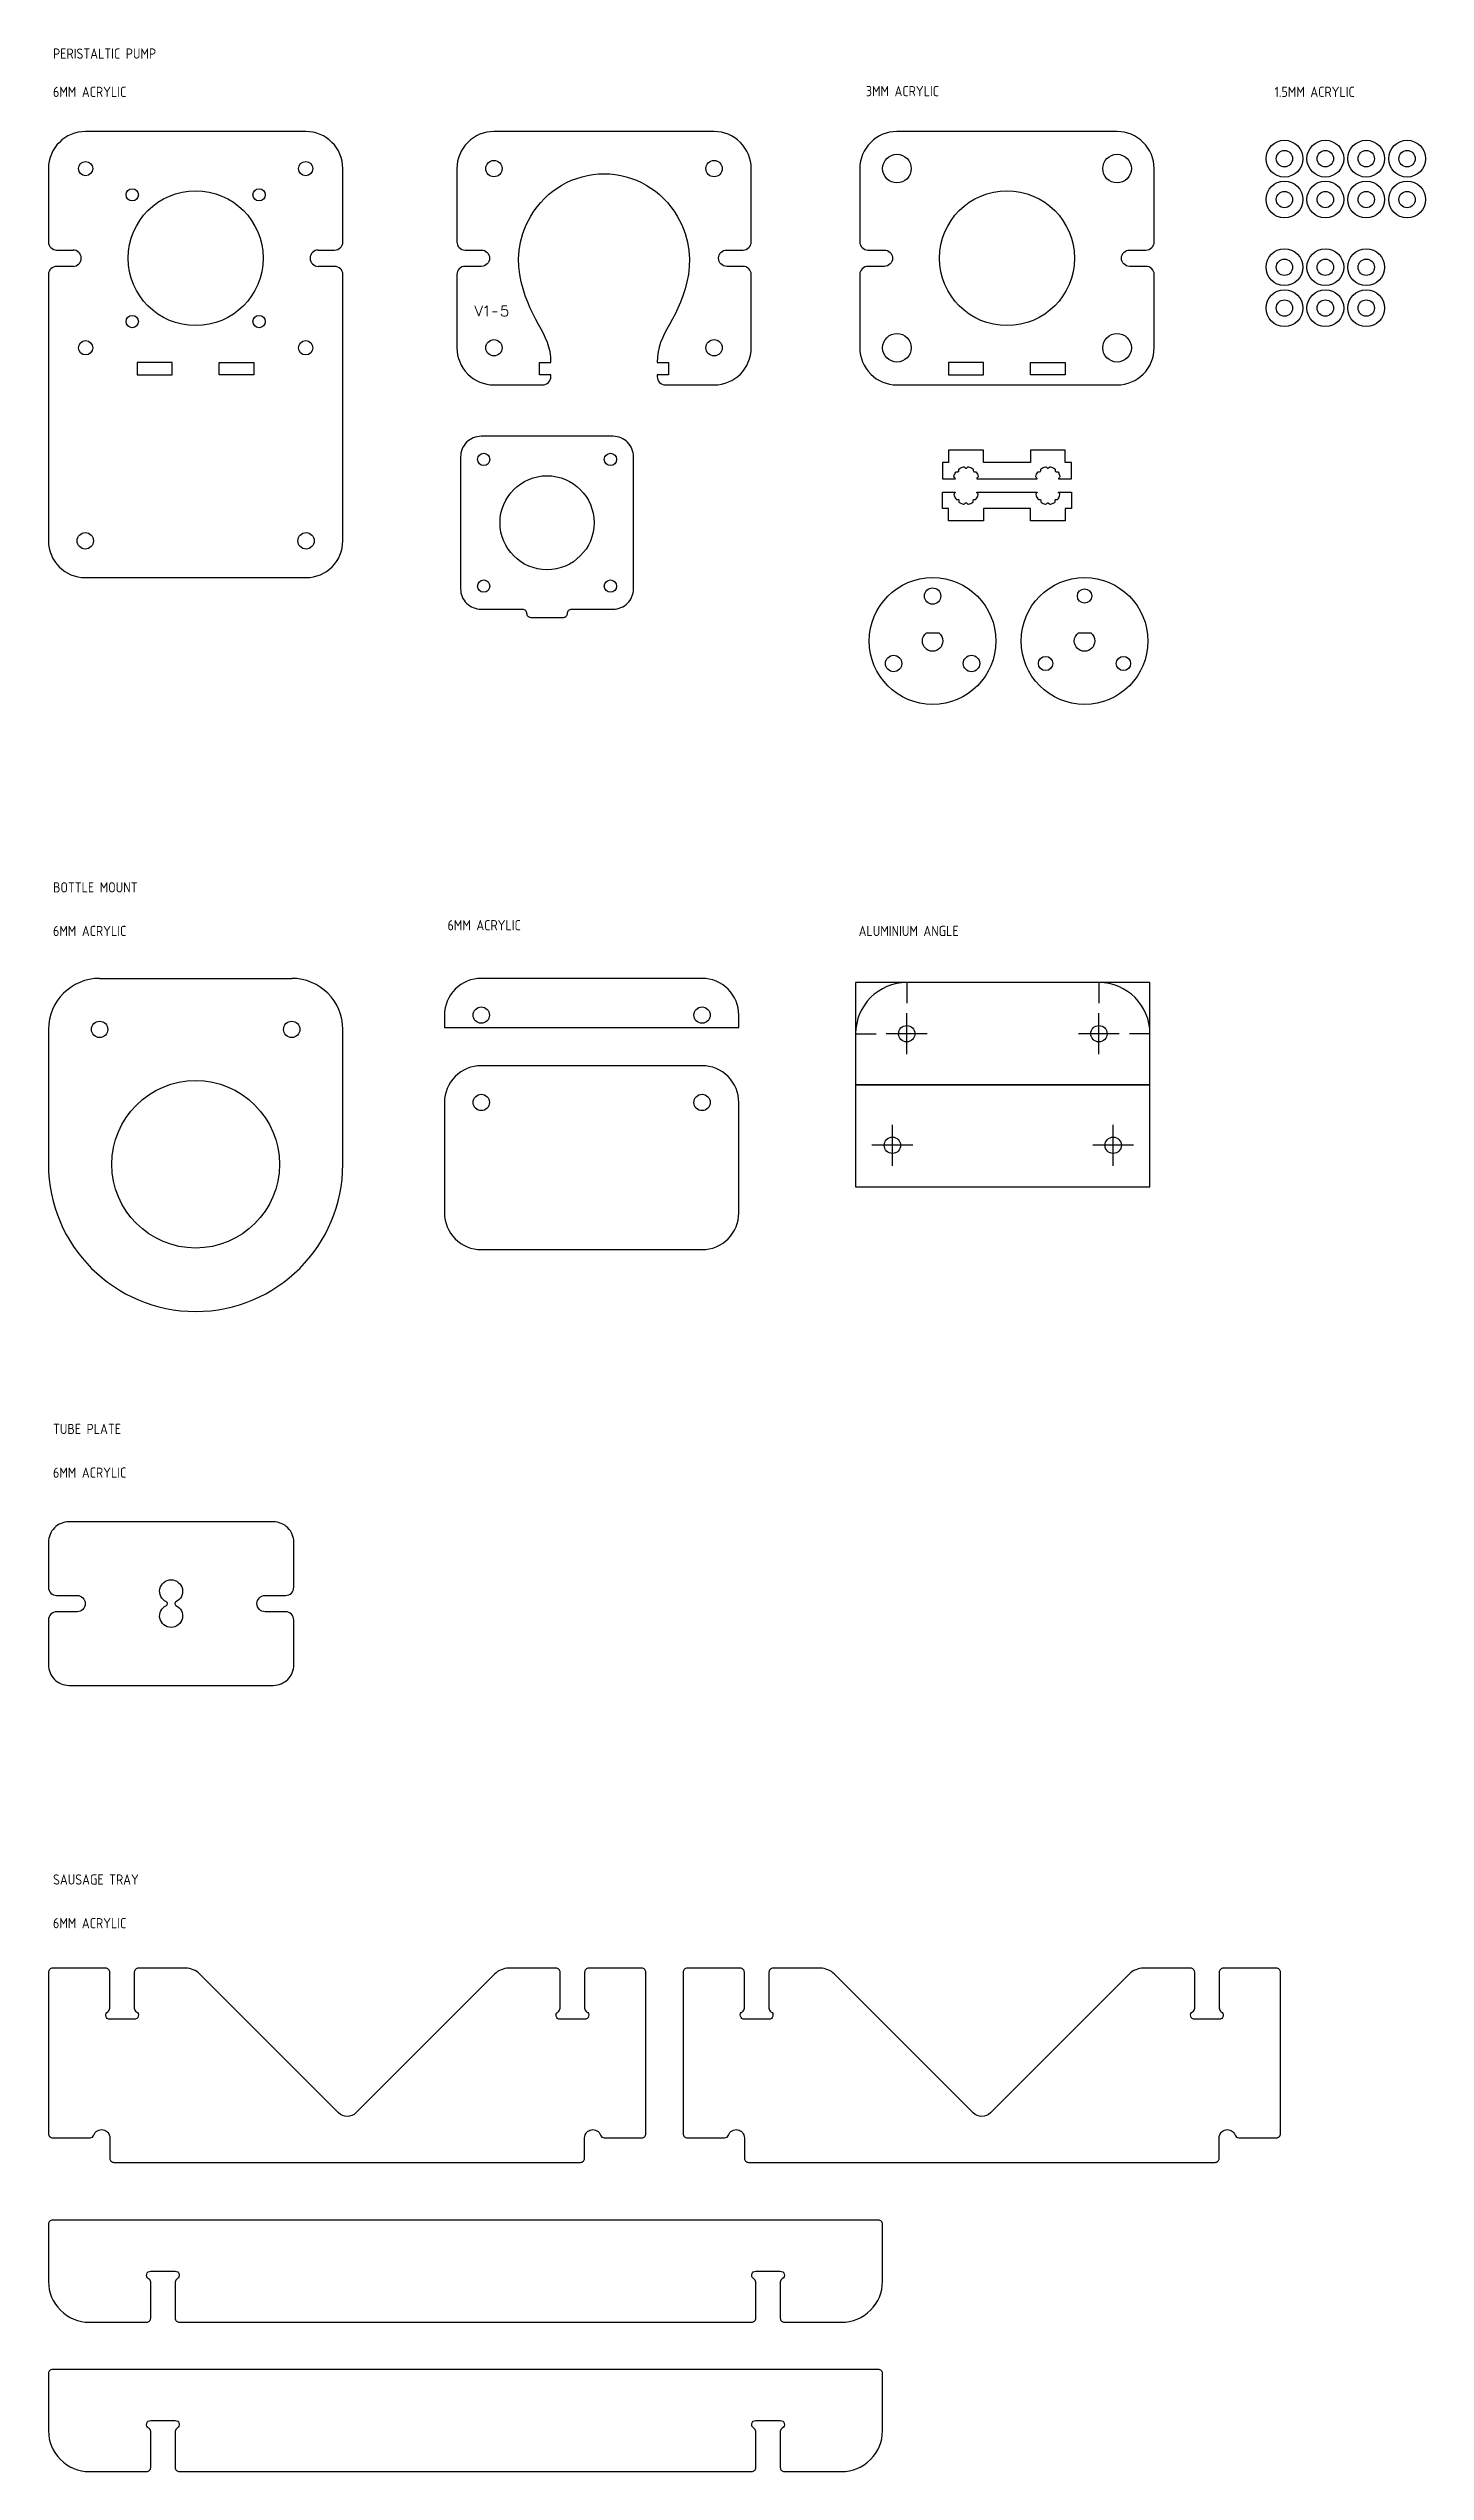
# Model space of a CAD drawing. Header units: millimetres. Extents: x 2 to 339, y 53 to 646.
import ezdxf

# ---------------------------------------------------------------- set-up
doc = ezdxf.new("R2010")
doc.units = ezdxf.units.MM
doc.header["$LTSCALE"] = 2
doc.styles.add('Tech 2.5', font='dim.shx', dxfattribs={"height": 2.5})

msp = doc.modelspace()

# ---------------------------------------------------------------- linework, layer by layer
for p, q in [((64.94, 625.36), (11.1, 625.36)), ((2.02, 616.28), (2.02, 598.36)), ((74.02, 598.36), (74.02, 616.28)), ((4.02, 596.36), (8.02, 596.36)), ((68.02, 596.36), (72.02, 596.36)), ((2.02, 590.36), (2.02, 525.21)), ((8.02, 592.36), (4.02, 592.36)), ((72.02, 592.36), (68.02, 592.36)), ((74.02, 525.21), (74.02, 590.36)), ((74.02, 525.21), (74.02, 525.21)), ((11.02, 516.21), (65.02, 516.21)), ((129.97, 508.49), (140.12, 508.49)), ((14.52, 418.17), (61.52, 418.17)), ((211.95, 417.12), (211.95, 412.12)), ((258.95, 417.12), (258.95, 412.12)), ((211.95, 399.62), (211.95, 409.62)), ((258.95, 399.62), (258.95, 409.62)), ((2.02, 405.67), (2.02, 372.67)), ((74.02, 372.67), (74.02, 405.67)), ((199.45, 404.62), (204.45, 404.62)), ((216.95, 404.62), (206.95, 404.62)), ((263.95, 404.62), (253.95, 404.62)), ((271.45, 404.62), (266.45, 404.62)), ((199.45, 392.12), (199.45, 377.32)), ((208.45, 372.32), (208.45, 382.32)), ((262.45, 372.32), (262.45, 382.32)), ((213.45, 377.32), (203.45, 377.32)), ((267.45, 377.32), (257.45, 377.32))]:
    msp.add_line(p, q)
for points in [[(164.83, 625.36), (110.99, 625.36, 0.414214), (101.91, 616.28), (101.91, 598.36, 0.414214), (103.91, 596.36), (107.91, 596.36, -1), (107.91, 592.36), (103.91, 592.36, 0.414214), (101.91, 590.36), (101.91, 572.44, 0.414224), (110.99, 563.36), (122.9, 563.36, 0.414214), (124.9, 565.36), (124.9, 565.83), (122.14, 565.83), (122.14, 568.83), (124.9, 568.83), (124.86, 570.19), (124.7, 571.44), (124.43, 572.61), (124.06, 573.73), (123.61, 574.82), (123.09, 575.9), (122.51, 577.01), (121.89, 578.16), (121.23, 579.38), (120.56, 580.7), (119.88, 582.11), (119.23, 583.61), (118.63, 585.19), (118.09, 586.85), (117.63, 588.59), (117.29, 590.4), (117.07, 592.29), (117.01, 594.23), (117.13, 596.24), (117.47, 598.29), (118.04, 600.39), (118.89, 602.52), (120.03, 604.68, -0.57735), (155.8, 604.68), (156.94, 602.52), (157.78, 600.39), (158.36, 598.29), (158.69, 596.24), (158.81, 594.23), (158.75, 592.29), (158.54, 590.4), (158.19, 588.59), (157.74, 586.85), (157.2, 585.19), (156.59, 583.61), (155.94, 582.11), (155.27, 580.7), (154.59, 579.38), (153.93, 578.16), (153.31, 577.01), (152.73, 575.9), (152.21, 574.82), (151.76, 573.73), (151.4, 572.61), (151.13, 571.44), (150.96, 570.19), (150.93, 568.83), (153.68, 568.83), (153.68, 565.83), (150.93, 565.83), (150.93, 565.36, 0.414214), (152.93, 563.36), (164.83, 563.36, 0.414204), (173.91, 572.44), (173.91, 590.36, 0.414214), (171.91, 592.36), (167.91, 592.36, -1), (167.91, 596.36), (171.91, 596.36, 0.414214), (173.91, 598.36), (173.91, 616.28, 0.414214)], [(272.47, 616.28, 0.414214), (263.39, 625.36), (209.55, 625.36, 0.414214), (200.47, 616.28), (200.47, 598.36, 0.414214), (202.47, 596.36), (206.47, 596.36, -1), (206.47, 592.36), (202.47, 592.36, 0.414214), (200.47, 590.36), (200.47, 572.44, 0.414224), (209.55, 563.36), (263.39, 563.36, 0.414204), (272.47, 572.44), (272.47, 590.36, 0.414214), (270.47, 592.36), (266.47, 592.36, -1), (266.47, 596.36), (270.47, 596.36, 0.414214), (272.47, 598.36)], [(112.99, 616.28, -1), (108.99, 616.28, -1)], [(166.83, 616.28, -1), (162.83, 616.28, -1)], [(112.99, 572.44, -1), (108.99, 572.44, -1)], [(166.83, 572.44, -1), (162.83, 572.44, -1)], [(145.12, 545.79, 0.414214), (140.12, 550.79), (107.82, 550.79, 0.414214), (102.82, 545.79), (102.82, 513.49, 0.414214), (107.82, 508.49), (117.97, 508.49, -0.414214), (118.97, 507.49, 0.414214), (119.97, 506.49), (127.97, 506.49, 0.414214), (128.97, 507.49, -0.414214), (129.97, 508.49), (140.12, 508.49, 0.414214), (145.12, 513.49)], [(230.71, 547.36), (222.2, 547.36), (222.2, 544.36), (220.7, 544.36), (220.7, 540.36), (223.85, 540.36, 0.198912), (223.78, 540.54), (223.58, 540.73, -0.251653), (223.51, 540.96, -0.096276), (223.95, 542.02, -0.251653), (224.16, 542.13), (224.44, 542.13, 0.414214), (224.69, 542.38), (224.69, 542.66, -0.251653), (224.8, 542.86, -0.096276), (225.85, 543.3, -0.251653), (226.08, 543.23), (226.28, 543.04, 0.414214), (226.63, 543.04), (226.82, 543.23, -0.251653), (227.05, 543.3, -0.096276), (228.11, 542.86, -0.251653), (228.22, 542.66), (228.22, 542.38, 0.414214), (228.47, 542.13), (228.75, 542.13, -0.251653), (228.95, 542.02, -0.096276), (229.39, 540.96, -0.251653), (229.32, 540.73), (229.13, 540.54, 0.198912), (229.06, 540.36), (243.88, 540.36, 0.198912), (243.8, 540.54), (243.61, 540.73, -0.251653), (243.54, 540.96, -0.096276), (243.98, 542.02, -0.251653), (244.19, 542.13), (244.46, 542.13, 0.414214), (244.71, 542.38), (244.71, 542.66, -0.251653), (244.82, 542.86, -0.096276), (245.88, 543.3, -0.251653), (246.11, 543.23), (246.3, 543.04, 0.414214), (246.66, 543.04), (246.85, 543.23, -0.251653), (247.08, 543.3, -0.096276), (248.14, 542.86, -0.251653), (248.25, 542.66), (248.25, 542.38, 0.414214), (248.5, 542.13), (248.77, 542.13, -0.251653), (248.98, 542.02, -0.096276), (249.42, 540.96, -0.251653), (249.35, 540.73), (249.16, 540.54, 0.198912), (249.08, 540.36), (252.24, 540.36), (252.24, 544.36), (250.74, 544.36), (250.74, 547.36), (242.22, 547.36), (242.22, 544.36), (230.71, 544.36)], [(230.71, 530.12), (222.2, 530.12), (222.2, 533.12), (220.7, 533.12), (220.7, 537.12), (223.85, 537.12, -0.198912), (223.78, 536.95), (223.58, 536.75, 0.251653), (223.51, 536.52, 0.096276), (223.95, 535.47, 0.251653), (224.16, 535.36), (224.44, 535.36, -0.414214), (224.69, 535.11), (224.69, 534.83, 0.251653), (224.8, 534.62, 0.096276), (225.85, 534.18, 0.251653), (226.08, 534.25), (226.28, 534.45, -0.414214), (226.63, 534.45), (226.82, 534.25, 0.251653), (227.05, 534.18, 0.096276), (228.11, 534.62, 0.251653), (228.22, 534.83), (228.22, 535.11, -0.414214), (228.47, 535.36), (228.75, 535.36, 0.251653), (228.95, 535.47, 0.096276), (229.39, 536.52, 0.251653), (229.32, 536.75), (229.13, 536.95, -0.198912), (229.06, 537.12), (243.88, 537.12, -0.198912), (243.8, 536.95), (243.61, 536.75, 0.251653), (243.54, 536.52, 0.096276), (243.98, 535.47, 0.251653), (244.19, 535.36), (244.46, 535.36, -0.414214), (244.71, 535.11), (244.71, 534.83, 0.251653), (244.82, 534.62, 0.096276), (245.88, 534.18, 0.251653), (246.11, 534.25), (246.3, 534.45, -0.414214), (246.66, 534.45), (246.85, 534.25, 0.251653), (247.08, 534.18, 0.096276), (248.14, 534.62, 0.251653), (248.25, 534.83), (248.25, 535.11, -0.414214), (248.5, 535.36), (248.77, 535.36, 0.251653), (248.98, 535.47, 0.096276), (249.42, 536.52, 0.251653), (249.35, 536.75), (249.16, 536.95, -0.198912), (249.08, 537.12), (252.24, 537.12), (252.24, 533.12), (250.74, 533.12), (250.74, 530.12), (242.22, 530.12), (242.22, 533.12), (230.71, 533.12)], [(215.77, 500.7, -0.236068), (216.77, 502.7), (219.77, 502.7, -0.236068), (220.77, 500.7, -1)], [(252.94, 500.7, -0.236068), (253.94, 502.7), (256.94, 502.7, -0.236068), (257.94, 500.7, -1)], [(98.88, 409.17), (98.88, 406.17), (170.88, 406.17), (170.88, 409.17, 0.414214), (161.88, 418.17), (107.88, 418.17, 0.414214)], [(109.88, 409.17, -1), (105.88, 409.17, -1)], [(163.88, 409.17, -1), (159.88, 409.17, -1)], [(107.88, 351.8), (161.88, 351.8, 0.414214), (170.88, 360.8), (170.88, 387.8, 0.414214), (161.88, 396.8), (107.88, 396.8, 0.414214), (98.88, 387.8), (98.88, 360.8, 0.414214)], [(105.88, 387.8, -1), (109.88, 387.8, -1)], [(159.88, 387.8, -1), (163.88, 387.8, -1)], [(62.02, 280.19, 0.414214), (57.02, 285.19), (7.02, 285.19, 0.414214), (2.02, 280.19), (2.02, 269.19, 0.414214), (4.02, 267.19), (9.02, 267.19, -1), (9.02, 263.19), (4.02, 263.19, 0.414214), (2.02, 261.19), (2.02, 250.19, 0.414214), (7.02, 245.19), (57.02, 245.19, 0.414214), (62.02, 250.19), (62.02, 261.19, 0.414214), (60.02, 263.19), (55.02, 263.19, -1), (55.02, 267.19), (60.02, 267.19, 0.414214), (62.02, 269.19)], [(33.19, 265.65, 0.641742), (33.19, 264.74, -4.582576), (30.85, 264.74, 0.641742), (30.85, 265.65, -4.582576)], [(39.05, 174.52, 0.198912), (35.52, 175.99), (24.02, 175.99, 0.414214), (23.02, 174.99), (23.02, 166.22, 0.267949), (23.52, 165.35, -0.767327), (23.02, 163.49), (17.02, 163.49, -0.767327), (16.52, 165.35, 0.267949), (17.02, 166.22), (17.02, 174.99, 0.414214), (16.02, 175.99), (3.02, 175.99, 0.414214), (2.02, 174.99), (2.02, 135.49, 0.414214), (3.02, 134.49), (12.19, 134.49, 0.317837), (13.13, 135.16, -0.843039), (17.02, 134.49), (17.02, 129.49, 0.414214), (18.02, 128.49), (132.16, 128.49, 0.414214), (133.16, 129.49), (133.16, 134.49, -0.843039), (137.04, 135.16, 0.317837), (137.98, 134.49), (147.16, 134.49, 0.414214), (148.16, 135.49), (148.16, 174.99, 0.414214), (147.16, 175.99), (134.16, 175.99, 0.414214), (133.16, 174.99), (133.16, 166.22, 0.267949), (133.66, 165.35, -0.767327), (133.16, 163.49), (127.16, 163.49, -0.767327), (126.66, 165.35, 0.267949), (127.16, 166.22), (127.16, 174.99, 0.414214), (126.16, 175.99), (114.66, 175.99, 0.198912), (111.12, 174.52), (77.21, 140.61, -0.414214), (72.97, 140.61)], [(194.27, 174.52, 0.198912), (190.74, 175.99), (179.24, 175.99, 0.414214), (178.24, 174.99), (178.24, 166.22, 0.267949), (178.74, 165.35, -0.767327), (178.24, 163.49), (172.24, 163.49, -0.767327), (171.74, 165.35, 0.267949), (172.24, 166.22), (172.24, 174.99, 0.414214), (171.24, 175.99), (158.24, 175.99, 0.414214), (157.24, 174.99), (157.24, 135.49, 0.414214), (158.24, 134.49), (167.41, 134.49, 0.317837), (168.35, 135.16, -0.843039), (172.24, 134.49), (172.24, 129.49, 0.414214), (173.24, 128.49), (287.37, 128.49, 0.414214), (288.37, 129.49), (288.37, 134.49, -0.843039), (292.26, 135.16, 0.317837), (293.2, 134.49), (302.37, 134.49, 0.414214), (303.37, 135.49), (303.37, 174.99, 0.414214), (302.37, 175.99), (289.38, 175.99, 0.414214), (288.38, 174.99), (288.38, 166.22, 0.267949), (288.88, 165.35, -0.767327), (288.38, 163.49), (282.38, 163.49, -0.767327), (281.88, 165.35, 0.267949), (282.38, 166.22), (282.38, 174.99, 0.414214), (281.38, 175.99), (269.88, 175.99, 0.198912), (266.34, 174.52), (232.43, 140.61, -0.414214), (228.19, 140.61)], [(174.02, 89.37, 0.414214), (175.02, 90.37), (175.02, 99.14, 0.267949), (174.52, 100.01, -0.767327), (175.02, 101.87), (181.02, 101.87, -0.767327), (181.52, 100.01, 0.267949), (181.02, 99.14), (181.02, 90.37, 0.414214), (182.02, 89.37), (196.02, 89.37, 0.414214), (206.02, 99.37), (206.02, 113.37, 0.414214), (205.02, 114.37), (3.02, 114.37, 0.414214), (2.02, 113.37), (2.02, 99.37, 0.414214), (12.02, 89.37), (26.02, 89.37, 0.414214), (27.02, 90.37), (27.02, 99.14, 0.267949), (26.52, 100.01, -0.767327), (27.02, 101.87), (33.02, 101.87, -0.767327), (33.52, 100.01, 0.267949), (33.02, 99.14), (33.02, 90.37, 0.414214), (34.02, 89.37)], [(174.02, 52.84, 0.414214), (175.02, 53.84), (175.02, 62.61, 0.267949), (174.52, 63.48, -0.767327), (175.02, 65.34), (181.02, 65.34, -0.767327), (181.52, 63.48, 0.267949), (181.02, 62.61), (181.02, 53.84, 0.414214), (182.02, 52.84), (196.02, 52.84, 0.414214), (206.02, 62.84), (206.02, 76.84, 0.414214), (205.02, 77.84), (3.02, 77.84, 0.414214), (2.02, 76.84), (2.02, 62.84, 0.414214), (12.02, 52.84), (26.02, 52.84, 0.414214), (27.02, 53.84), (27.02, 62.61, 0.267949), (26.52, 63.48, -0.767327), (27.02, 65.34), (33.02, 65.34, -0.767327), (33.52, 63.48, 0.267949), (33.02, 62.61), (33.02, 53.84, 0.414214), (34.02, 52.84)]]:
    msp.add_lwpolyline(points, format="xyb", close=True)
at = {"color": 139, "lineweight": 0}
for points in [[(106.32, 582.67), (107.27, 580.17), (108.22, 582.67)], [(108.7, 582.19), (108.94, 582.31), (109.29, 582.67), (109.29, 580.17)], [(110.6, 581.24), (111.79, 581.24)], [(114.17, 582.67), (112.98, 582.67), (112.87, 581.6), (112.98, 581.72), (113.34, 581.83), (113.7, 581.83), (114.05, 581.72), (114.29, 581.48), (114.41, 581.12), (114.41, 580.88), (114.29, 580.53), (114.05, 580.29), (113.7, 580.17), (113.34, 580.17), (112.98, 580.29), (112.87, 580.41), (112.75, 580.64)]]:
    msp.add_lwpolyline(points, dxfattribs=at)
for points in [[(32.26, 568.83), (23.75, 568.83), (23.75, 565.83), (32.26, 565.83)], [(43.78, 568.83), (52.29, 568.83), (52.29, 565.83), (43.78, 565.83)], [(230.71, 568.83), (222.2, 568.83), (222.2, 565.83), (230.71, 565.83)], [(242.22, 568.83), (250.74, 568.83), (250.74, 565.83), (242.22, 565.83)], [(271.45, 392.12), (271.45, 417.12), (199.45, 417.12), (199.45, 392.12)], [(271.45, 367.12), (271.45, 392.12), (199.45, 392.12), (199.45, 367.12)]]:
    msp.add_lwpolyline(points, close=True)
for centre, radius in [((304.34, 618.71), 4.5), ((314.34, 618.71), 4.5), ((324.34, 618.71), 4.5), ((334.34, 618.71), 4.5), ((11.1, 616.28), 1.75), ((64.94, 616.28), 1.75), ((209.55, 616.28), 3.5), ((263.39, 616.28), 3.5), ((304.34, 618.71), 2), ((314.34, 618.71), 2), ((324.34, 618.71), 2), ((334.34, 618.71), 2), ((22.52, 609.86), 1.5), ((38.02, 594.36), 16.5), ((53.52, 609.86), 1.5), ((236.47, 594.36), 16.5), ((304.34, 608.71), 4.5), ((304.34, 608.71), 2), ((314.34, 608.71), 4.5), ((314.34, 608.71), 2), ((324.34, 608.71), 4.5), ((324.34, 608.71), 2), ((334.34, 608.71), 4.5), ((334.34, 608.71), 2), ((304.34, 592.15), 4.5), ((304.34, 592.15), 2), ((314.34, 592.15), 4.5), ((314.34, 592.15), 2), ((324.34, 592.15), 4.5), ((324.34, 592.15), 2), ((304.34, 582.15), 4.5), ((304.34, 582.15), 2), ((314.34, 582.15), 4.5), ((314.34, 582.15), 2), ((324.34, 582.15), 4.5), ((324.34, 582.15), 2), ((22.52, 578.86), 1.5), ((53.52, 578.86), 1.5), ((209.55, 572.44), 3.5), ((263.39, 572.44), 3.5), ((11.1, 572.44), 1.75), ((64.94, 572.44), 1.75), ((108.47, 545.14), 1.5), ((139.47, 545.14), 1.5), ((123.97, 529.64), 11.5), ((11.02, 525.21), 2), ((65.02, 525.21), 2), ((218.27, 500.7), 15.5), ((255.44, 500.7), 15.5), ((108.47, 514.14), 1.5), ((139.47, 514.14), 1.5), ((218.27, 511.7), 2), ((255.44, 511.7), 1.75), ((208.74, 495.2), 2), ((227.79, 495.2), 2), ((245.91, 495.2), 1.75), ((264.96, 495.2), 1.75), ((14.52, 405.67), 2), ((61.52, 405.67), 2), ((211.95, 404.62), 2), ((258.95, 404.62), 2), ((38.02, 372.67), 20.5), ((208.45, 377.32), 2), ((262.45, 377.32), 2)]:
    msp.add_circle(centre, radius)
for centre, radius, start, end in [((11.1, 616.28), 9.08, 90, 180), ((64.94, 616.28), 9.08, 0, 90), ((4.02, 598.36), 2, 180, 270), ((8.02, 594.36), 2, 270, 90), ((68.02, 594.36), 2, 90, 270), ((72.02, 598.36), 2, 270, 0), ((4.02, 590.36), 2, 90, 180), ((72.02, 590.36), 2, 0, 90), ((11.02, 525.21), 9, 180, 270), ((65.02, 525.21), 9, 270, 0), ((14.52, 405.67), 12.5, 90, 180), ((61.52, 405.67), 12.5, 0, 90), ((211.95, 404.62), 12.5, 90, 180), ((258.95, 404.62), 12.5, 0, 90), ((38.02, 372.67), 36, 180, 0)]:
    msp.add_arc(centre, radius, start, end)

# ---------------------------------------------------------------- texts
at = {"style": 'Tech 2.5'}
for s, p in [('PERISTALTIC PUMP', (3.13, 643.17)), ('6MM ACRYLIC', (3.13, 633.81)), ('3MM ACRYLIC', (201.96, 633.99)), ('1.5MM ACRYLIC', (301.92, 633.81)), ('BOTTLE MOUNT', (3.13, 439.18)), ('6MM ACRYLIC', (3.13, 428.51)), ('6MM ACRYLIC', (99.63, 429.92)), ('ALUMINIUM ANGLE', (200.19, 428.51)), ('TUBE PLATE', (3.13, 306.67)), ('6MM ACRYLIC', (3.13, 295.99)), ('SAUSAGE TRAY', (3.13, 196.44)), ('6MM ACRYLIC', (3.13, 185.76))]:
    msp.add_text(s, height=2.5, dxfattribs=at).set_placement(p)

doc.saveas('drawing.dxf')
